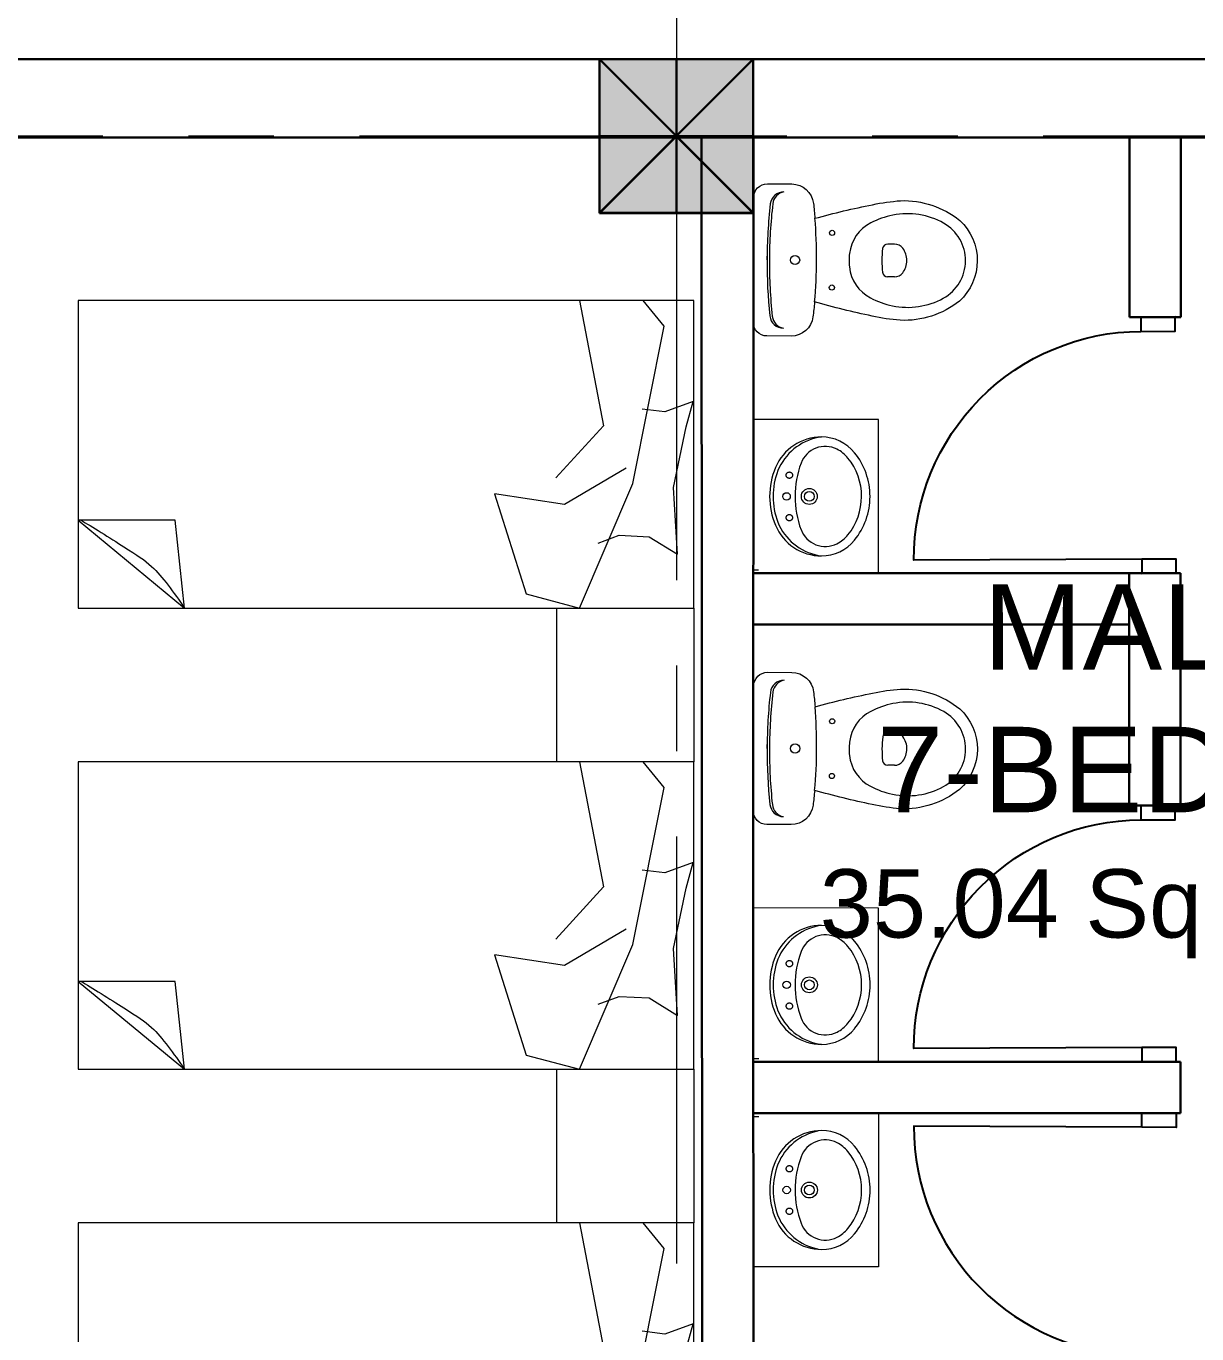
# Model space of a CAD drawing. Header units: metres. Extents: x 319894 to 3389272, y 120 to 6136017.
# Drawn here: x 321364.892 to 321368.316, y 3068031.635 to 3068035.462 of the extents above; entities that cross this region are included whole.
import ezdxf

# ---------------------------------------------------------------- set-up
doc = ezdxf.new("R2010")
doc.units = ezdxf.units.M
doc.header["$MEASUREMENT"] = 0
for name, pattern in [('CENTER', [2, 1.25, -0.25, 0.25, -0.25]), ('HIDDEN', [0.375, 0.25, -0.125]), ('RAYITAS', [0.375, 0.25, -0.125])]:
    doc.linetypes.add(name, pattern=pattern)
for name, color, linetype, lineweight in [('a_MUEBLE ART', 4, 'Continuous', 5), ('centerline', 255, 'HIDDEN', 5), ('column', 50, 'Continuous', 30), ('Fixtures', 31, 'Continuous', 20), ('hatch', 252, 'Continuous', 15), ('wall', 4, 'Continuous', 30)]:
    doc.layers.add(name, color=color, linetype=linetype, lineweight=lineweight)
doc.layers.add('door_cad-block.com', color=7, linetype='Continuous')
doc.layers.add('TEXT', color=255, linetype='Continuous')
doc.styles.get("Standard").update_dxf_attribs({"font": 'arial.ttf'})

# ---------------------------------------------------------------- blocks, each defined once
blk = doc.blocks.new('column')
at = {"layer": 'hatch'}
h = blk.add_hatch(color=256, dxfattribs=at)
h.dxf.hatch_style = 1
h.paths.add_polyline_path([(0, 0), (0.45, 0), (0.45, 0.45), (0, 0.45)])
at = {"layer": 'column'}
for p, q in [((0, 0.45), (0.45, 0)), ((0, 0), (0.45, 0.45)), ((0.225, 0.45), (0.225, 0)), ((0, 0.225), (0.45, 0.225))]:
    blk.add_line(p, q, dxfattribs=at)
blk.add_lwpolyline([(0, 0), (0.45, 0), (0.45, 0.45), (0, 0.45)], close=True, dxfattribs=at)
blk = doc.blocks.new('cell bed1')
at = {"layer": 'Fixtures'}
for p, q in [((2034189.1, -167492), (2034446.1, -167180.8)), ((2034446.1, -167180.8), (2034189.1, -167208.5)), ((2034189.1, -167208.5), (2034189.1, -167492))]:
    blk.add_line(p, q, dxfattribs=at)
blk.add_lwpolyline([(2034446.1, -167492), (2034446.1, -165692), (2033546.1, -165692), (2033546.1, -167492)], close=True, dxfattribs=at)
at = {"layer": 'Fixtures', "linetype": 'ByBlock', "lineweight": 0}
for points in [[(2034288.5, -165739.6), (2034093, -165750.7), (2033916, -165713.6), (2033841.4, -165693.7), (2033871.6, -165776.9), (2033863.5, -165843.2)], [(2034255.7, -165971.8), (2034232.8, -165910.4), (2034237.2, -165821.8), (2034288.5, -165739.6)], [(2034036.2, -165889.2), (2034142.7, -166070.3), (2034111.7, -166274.3), (2034404.7, -166181.6), (2034446.1, -166026.2), (2034081, -165870.4), (2033621.2, -165778.2), (2033546.1, -165839.5), (2033546.1, -166025.9), (2033912.6, -165956), (2034065.2, -166094.9)]]:
    blk.add_lwpolyline(points, dxfattribs=at)
at = {"layer": 'Fixtures'}
blk.add_open_spline([(2034189.1, -167483.2), (2034205.4, -167455), (2034280, -167338), (2034324.5, -167266), (2034400.1, -167213), (2034446.1, -167180.8)], degree=3, knots=[58.285176, 58.285176, 58.285176, 58.285176, 153.797631, 253.744613, 409.43508, 409.43508, 409.43508, 409.43508], dxfattribs=at)
blk = doc.blocks.new('*U950')
at = {"color": 0, "linetype": 'ByBlock', "ltscale": 10}
blk.add_lwpolyline([(-50, 0), (-50, 800, 0.414214), (-850, 0)], format="xyb", dxfattribs=at)
at = {"color": 0}
for points in [[(-900, 0), (-850, 0), (-850, -120.6), (-900, -120.6)], [(-50, 0), (0, 0), (0, -120.6), (-50, -120.6)]]:
    blk.add_lwpolyline(points, close=True, dxfattribs=at)
blk = doc.blocks.new('ca_ba_wc057')
at = {"layer": 'a_MUEBLE ART', "color": 8}
for p, q in [((0, -4), (-1.11, -4)), ((0, -4), (1.11, -4)), ((-4.8, -41.3), (-4.8, -39.29)), ((4.8, -41.3), (4.8, -39.29))]:
    blk.add_line(p, q, dxfattribs=at)
at = {"layer": 'a_MUEBLE ART'}
blk.add_lwpolyline([(-16.3, -34.8, -0.017322), (-12.24, -17.97, -0.007818), (-16.61, -17.51, -0.379899), (-22.25, -11.16), (-22.25, -4, -0.414214), (-18.25, 0), (0, 0), (18.25, 0, -0.414214), (22.25, -4), (22.25, -11.16, -0.379899), (16.61, -17.51, -0.007818), (12.24, -17.97, -0.017322), (16.3, -34.8, -0.034533), (17.5, -42.99, -0.180901), (11.81, -60.3, -0.210568), (0, -65.5, -0.210568), (-11.81, -60.3, -0.180901), (-17.5, -42.99, -0.034533)], format="xyb", close=True, dxfattribs=at)
at = {"layer": 'a_MUEBLE ART', "color": 8}
for centre, radius in [((0, -12.2), 1.35), ((0, -12.2), 1.35), ((-8, -23), 0.75), ((8, -23), 0.75)]:
    blk.add_circle(centre, radius, dxfattribs=at)
for centre, radius, start, end in [((-15.95, -8.87), 4, 96.2719, 180), ((-16.01, -9.59), 4, 96.2141, 169.7572), ((0, -154), 149.3, 90, 96.3306), ((0, -154), 150, 90, 96.2719), ((0, -154), 150, 83.7281, 90), ((0, -154), 149.3, 83.6694, 90), ((15.95, -8.87), 4, 0, 83.7281), ((16.01, -9.59), 4, 10.2428, 83.7859), ((-3.3, -39.29), 1.5, 96.6492, 180), ((0, -67.6), 30, 90, 96.6492), ((0, -67.6), 30, 83.3508, 90), ((3.3, -39.29), 1.5, 0, 83.3508), ((-1.8, -41.3), 3, 180, 233.1301), ((1.8, -41.3), 3, 306.8699, 0), ((0, -38.9), 6, 233.1301, 270), ((0, -38.9), 6, 270, 306.8699)]:
    blk.add_arc(centre, radius, start, end, dxfattribs=at)
at = {"layer": 'a_MUEBLE ART'}
for centre, radius, start, end in [((0, 121.9), 140.4, 264.9986, 270), ((0, 121.9), 140.4, 270, 275.0014), ((-0.7, -39.6), 11.56, 96.2419, 152.5973), ((0, -46), 18, 90, 96.2419), ((0, -46), 18, 83.7581, 90), ((0.7, -39.6), 11.56, 27.4027, 83.7581), ((11.23, -45.78), 25, 152.5973, 168.3805), ((-11.23, -45.78), 25, 11.6195, 27.4027), ((7.9, -45.1), 21.6, 168.3805, 209.1161), ((-7.9, -45.1), 21.6, 330.8839, 11.6195), ((0, -49.5), 12.56, 209.1161, 270), ((0, -49.5), 12.56, 270, 330.8839)]:
    blk.add_arc(centre, radius, start, end, dxfattribs=at)
blk = doc.blocks.new('GRID FOR GROUND FLOOR')
at = {"layer": 'centerline', "linetype": 'CENTER'}
for p, q in [((322196.8026, 3068140.6483), (322196.8026, 3068102.9886)), ((322235.1255, 3068136.6977), (322188.0196, 3068136.6977))]:
    blk.add_line(p, q, dxfattribs=at)
at = {"layer": 'wall'}
blk.add_blockref('column', (322196.5776, 3068136.4727), dxfattribs=at)

msp = doc.modelspace()

# ---------------------------------------------------------------- linework, layer by layer
at = {"layer": 'a_MUEBLE ART', "color": 8}
for p, q in [((321367.0187, 3068033.8708), (321367.0346, 3068033.8708)), ((321367.0189, 3068032.4416), (321367.0348, 3068032.4416)), ((321367.0189, 3068032.2713), (321367.0348, 3068032.2713))]:
    msp.add_line(p, q, dxfattribs=at)
at = {"layer": 'a_MUEBLE ART'}
for points in [[(321367.0187, 3068034.3108), (321367.0187, 3068033.8608), (321367.3854, 3068033.8607), (321367.3854, 3068034.3107)], [(321367.0189, 3068032.8816), (321367.0189, 3068032.4316), (321367.3856, 3068032.4315), (321367.3856, 3068032.8815)], [(321367.0189, 3068031.8313), (321367.0189, 3068032.2813), (321367.3856, 3068032.2814), (321367.3856, 3068031.8314)]]:
    msp.add_lwpolyline(points, close=True, dxfattribs=at)
at = {"layer": 'a_MUEBLE ART', "color": 8, "linetype": 'RAYITAS'}
for centre in [(321367.1244, 3068034.148), (321367.1243, 3068034.0237), (321367.1246, 3068032.7187), (321367.1245, 3068032.5944), (321367.1245, 3068032.1185), (321367.1246, 3068031.9942)]:
    msp.add_circle(centre, 0.00932, dxfattribs=at)
at = {"layer": 'a_MUEBLE ART', "color": 8}
for centre, radius in [((321367.1828, 3068034.0858), 0.0233), ((321367.1163, 3068034.0858), 0.0109), ((321367.1828, 3068034.0858), 0.0143), ((321367.1165, 3068032.6566), 0.0109), ((321367.183, 3068032.6566), 0.0233), ((321367.183, 3068032.6566), 0.0143), ((321367.1165, 3068032.0563), 0.0109), ((321367.183, 3068032.0563), 0.0233), ((321367.183, 3068032.0563), 0.0143)]:
    msp.add_circle(centre, radius, dxfattribs=at)
at = {"layer": 'a_MUEBLE ART'}
for centre, radius, start, end in [((321367.2394, 3068034.1008), 0.1603, 97.4784, 97.4784), ((321367.2394, 3068034.0707), 0.1603, 262.4878, 262.4878), ((321367.2185, 3068034.1137), 0.146, 89.9831, 157.2687), ((321367.2394, 3068034.1008), 0.1603, 100.9799, 157.8039), ((321367.2294, 3068034.1568), 0.0755, 62.9141, 159.6246), ((321367.2185, 3068034.1355), 0.1243, 39.066, 89.9831), ((321367.2185, 3068034.1355), 0.0994, 39.066, 62.9141), ((321367.1573, 3068034.0858), 0.1783, 359.9831, 39.066), ((321367.1573, 3068034.0858), 0.2031, 359.9831, 39.066), ((321367.2853, 3068034.0858), 0.2185, 157.2687, 179.9831), ((321367.2853, 3068034.0858), 0.2085, 158.7299, 179.9831), ((321367.4208, 3068034.0857), 0.2797, 159.6246, 179.9831), ((321367.2853, 3068034.0858), 0.2185, 179.9831, 202.6975), ((321367.2853, 3068034.0858), 0.2085, 179.9831, 201.2364), ((321367.4208, 3068034.0857), 0.2797, 179.9831, 200.3416), ((321367.1573, 3068034.0858), 0.1783, 320.9002, 359.9831), ((321367.1573, 3068034.0858), 0.2031, 320.9002, 359.9831), ((321367.2185, 3068034.0578), 0.146, 202.6975, 269.9831), ((321367.2394, 3068034.0707), 0.1603, 202.1624, 258.9864), ((321367.2294, 3068034.0148), 0.0755, 200.3416, 297.0521), ((321367.2185, 3068034.0361), 0.1243, 269.9831, 320.9002), ((321367.2185, 3068034.0361), 0.0994, 297.0521, 320.9002), ((321367.2396, 3068032.6716), 0.1603, 97.4784, 97.4784), ((321367.2187, 3068032.6845), 0.146, 89.9831, 157.2687), ((321367.2396, 3068032.6716), 0.1603, 100.9799, 157.8039), ((321367.2187, 3068032.7063), 0.1243, 39.066, 89.9831), ((321367.2396, 3068032.6415), 0.1603, 262.4878, 262.4878), ((321367.2296, 3068032.7276), 0.0755, 62.9141, 159.6246), ((321367.2187, 3068032.7063), 0.0994, 39.066, 62.9141), ((321367.1575, 3068032.6566), 0.1783, 359.9831, 39.066), ((321367.1575, 3068032.6566), 0.2031, 359.9831, 39.066), ((321367.2855, 3068032.6565), 0.2185, 157.2687, 179.9831), ((321367.2855, 3068032.6565), 0.2085, 158.7299, 179.9831), ((321367.421, 3068032.6565), 0.2797, 159.6246, 179.9831), ((321367.2855, 3068032.6565), 0.2185, 179.9831, 202.6975), ((321367.2855, 3068032.6565), 0.2085, 179.9831, 201.2364), ((321367.421, 3068032.6565), 0.2797, 179.9831, 200.3416), ((321367.1575, 3068032.6566), 0.1783, 320.9002, 359.9831), ((321367.1575, 3068032.6566), 0.2031, 320.9002, 359.9831), ((321367.2396, 3068032.6415), 0.1603, 202.1624, 258.9864), ((321367.2187, 3068032.6286), 0.146, 202.6975, 269.9831), ((321367.2296, 3068032.5855), 0.0755, 200.3416, 297.0521), ((321367.2187, 3068032.6068), 0.0994, 297.0521, 320.9002), ((321367.2187, 3068032.6068), 0.1243, 269.9831, 320.9002), ((321367.2396, 3068032.0714), 0.1603, 97.5122, 97.5122), ((321367.2396, 3068032.0413), 0.1603, 262.5216, 262.5216), ((321367.2187, 3068032.0843), 0.146, 90.0169, 157.3025), ((321367.2396, 3068032.0714), 0.1603, 101.0136, 157.8376), ((321367.2296, 3068032.1274), 0.0755, 62.9479, 159.6584), ((321367.2187, 3068032.1061), 0.1243, 39.0998, 90.0169), ((321367.2187, 3068032.1061), 0.0994, 39.0998, 62.9479), ((321367.1575, 3068032.0563), 0.1783, 0.0169, 39.0998), ((321367.1575, 3068032.0563), 0.2031, 0.0169, 39.0998), ((321367.2855, 3068032.0564), 0.2185, 157.3025, 180.0169), ((321367.2855, 3068032.0564), 0.2085, 158.7636, 180.0169), ((321367.421, 3068032.0564), 0.2797, 159.6584, 180.0169), ((321367.2855, 3068032.0564), 0.2185, 180.0169, 202.7313), ((321367.2855, 3068032.0564), 0.2085, 180.0169, 201.2701), ((321367.421, 3068032.0564), 0.2797, 180.0169, 200.3754), ((321367.1575, 3068032.0563), 0.1783, 320.934, 0.0169), ((321367.1575, 3068032.0563), 0.2031, 320.934, 0.0169), ((321367.2187, 3068032.0284), 0.146, 202.7313, 270.0169), ((321367.2396, 3068032.0413), 0.1603, 202.1961, 259.0201), ((321367.2296, 3068031.9853), 0.0755, 200.3754, 297.0859), ((321367.2187, 3068032.0066), 0.1243, 270.0169, 320.934), ((321367.2187, 3068032.0066), 0.0994, 297.0859, 320.934)]:
    msp.add_arc(centre, radius, start, end, dxfattribs=at)
at = {"layer": 'Fixtures'}
for points in [[(321366.8447, 3068033.3096), (321366.4447, 3068033.3096), (321366.4447, 3068033.7589), (321366.8447, 3068033.7589)], [(321366.8447, 3068033.3096), (321366.4447, 3068033.3096), (321366.4447, 3068033.7589), (321366.8447, 3068033.7589)], [(321366.8447, 3068031.9602), (321366.4447, 3068031.9602), (321366.4447, 3068032.4095), (321366.8447, 3068032.4095)], [(321366.8447, 3068031.9602), (321366.4447, 3068031.9602), (321366.4447, 3068032.4095), (321366.8447, 3068032.4095)], [(321366.8447, 3068031.9602), (321366.4447, 3068031.9602), (321366.4447, 3068032.4095), (321366.8447, 3068032.4095)], [(321366.8447, 3068031.9602), (321366.4447, 3068031.9602), (321366.4447, 3068032.4095), (321366.8447, 3068032.4095)]]:
    msp.add_lwpolyline(points, close=True, dxfattribs=at)
at = {"layer": 'wall'}
for p, q in [((321362.019, 3068035.365), (321382.519, 3068035.365)), ((321382.2898, 3068035.135), (321362.019, 3068035.136)), ((321366.8676, 3068035.1358), (321366.8696, 3068030.559)), ((321367.0184, 3068032.6336), (321367.0191, 3068035.1384)), ((321368.1189, 3068034.6107), (321368.1191, 3068035.138)), ((321368.2689, 3068034.6107), (321368.2691, 3068035.138)), ((321368.2689, 3068034.6107), (321368.1189, 3068034.6107)), ((321367.0187, 3068033.8608), (321368.2687, 3068033.8608)), ((321368.1185, 3068033.1817), (321368.1187, 3068033.8608)), ((321368.2685, 3068033.1817), (321368.2687, 3068033.8608)), ((321368.2687, 3068033.8608), (321368.2688, 3068033.8608)), ((321367.0187, 3068033.7108), (321368.1187, 3068033.7108)), ((321368.2687, 3068033.7108), (321368.2688, 3068033.7108)), ((321368.2685, 3068033.1817), (321368.1185, 3068033.1817)), ((321367.0184, 3068032.7836), (321367.0197, 3068030.559)), ((321368.2683, 3068032.4315), (321367.0184, 3068032.4315)), ((321367.0187, 3068032.4315), (321368.1183, 3068032.4315)), ((321368.2683, 3068032.2815), (321368.2683, 3068032.4315)), ((321368.2683, 3068032.4315), (321368.2684, 3068032.4315)), ((321368.2684, 3068032.4315), (321368.2683, 3068032.4315)), ((321368.2683, 3068032.2815), (321367.0185, 3068032.2815)), ((321367.0187, 3068032.2815), (321368.1183, 3068032.2815)), ((321368.2683, 3068032.2815), (321368.2684, 3068032.2815))]:
    msp.add_line(p, q, dxfattribs=at)
msp.add_lwpolyline([(321399.519, 3068015.8653), (321399.519, 3068004.7155), (321375.5687, 3068004.7155), (321375.5695, 3068005.9158), (321361.569, 3068005.9153), (321361.569, 3068015.4135), (321360.369, 3068015.4135), (321360.369, 3068029.2963), (321361.569, 3068029.2963), (321361.5688, 3068035.3653), (321382.519, 3068035.3653), (321382.519, 3068015.8703), (321399.519, 3068015.8703), (321399.519, 3068004.7155)], dxfattribs=at)

# ---------------------------------------------------------------- block references
at = {"xscale": 0.009999999999999992, "yscale": 0.009999999999999992, "zscale": 0.009999999999999992, "rotation": 89.75130497680331}
for p in [(321367.0191, 3068034.778), (321367.0193, 3068033.3488)]:
    msp.add_blockref('ca_ba_wc057', p, dxfattribs=at)
at = {"layer": 'door_cad-block.com', "yscale": 0.000833333329407916, "zscale": 0.000833333329407916}
for p, xscale, rotation in [((321368.1555, 3068033.8605), -0.000833333329407916, 90.24869551192815), ((321368.1557, 3068032.4312), -0.000833333329407916, 90.24869551192815), ((321368.1557, 3068032.2817), 0.000833333329407916, 89.75130448807188)]:
    msp.add_blockref('*U950', p, dxfattribs=dict(at, xscale=xscale, rotation=rotation))
at = {"layer": 'Fixtures', "xscale": 0.001000027668465999, "yscale": 0.001000027668465999, "zscale": 0.001000027668465999, "rotation": 270}
for p in [(321532.5413, 3070068.2614), (321532.5413, 3070066.912), (321532.5413, 3070065.5626)]:
    msp.add_blockref('cell bed1', p, dxfattribs=at)
at = {"layer": 'wall'}
for name, p in [('GRID FOR GROUND FLOOR', (-830.0086, -101.5574)), ('column', (321366.569, 3068034.915))]:
    msp.add_blockref(name, p, dxfattribs=at)

# ---------------------------------------------------------------- texts
at = {"layer": 'TEXT', "linetype": 'Continuous', "insert": (321368.6421, 3068032.7346), "char_height": 0.25, "width": 8.641963, "attachment_point": 9, "rotation": 359.9991}
msp.add_mtext('MALE\\P7-BEDS\\P{\\H0.8x;35.04 Sq.m}', dxfattribs=at)

doc.saveas('drawing.dxf')
